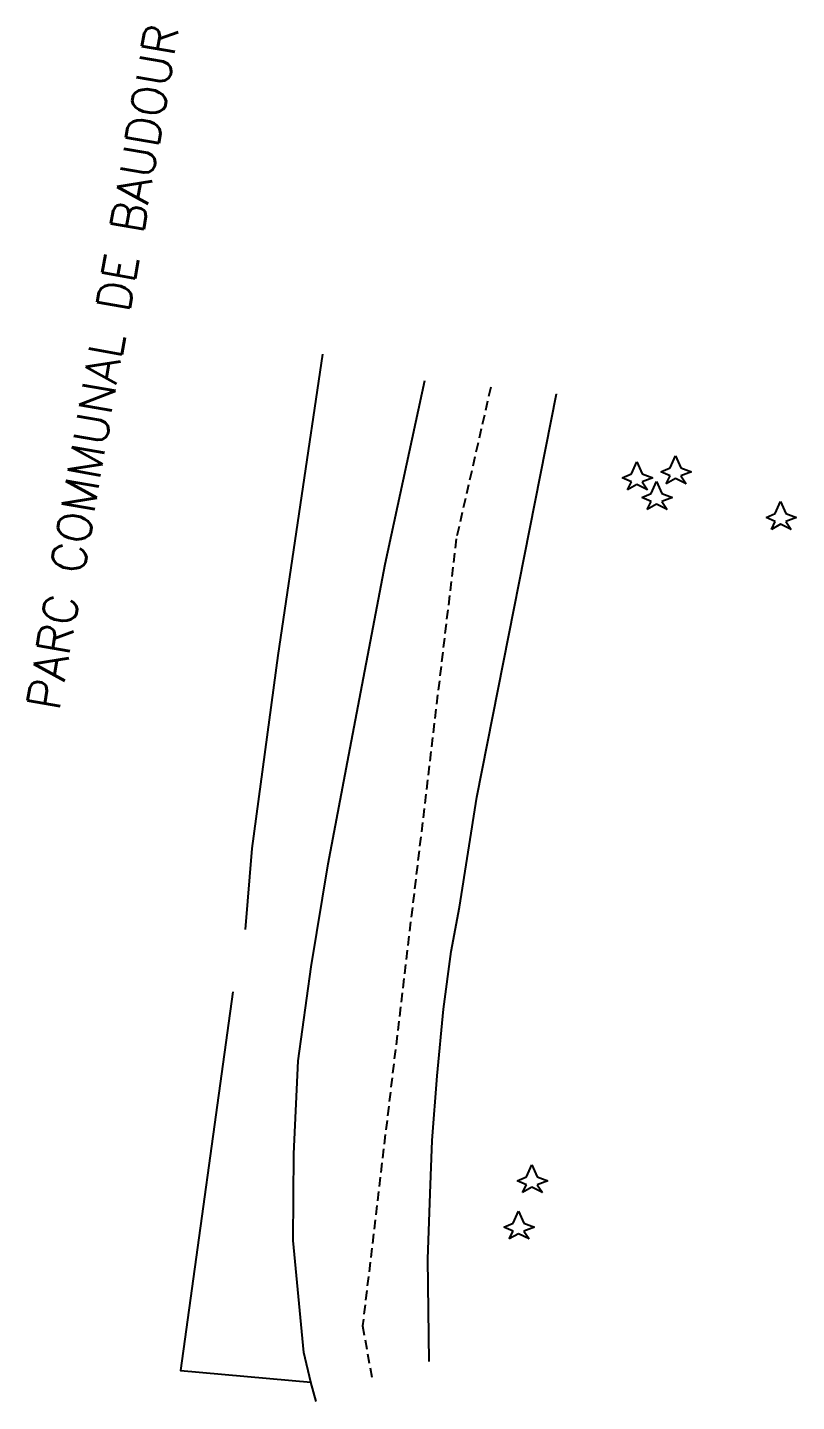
# Model space of a CAD drawing. Header units: millimetres. Extents: x 112069 to 113000, y 130019 to 131000.
# Drawn here: x 112083.4 to 112123.8, y 130225.8 to 130297.9 of the extents above; entities that cross this region are included whole.
import ezdxf

# ---------------------------------------------------------------- set-up
doc = ezdxf.new("R2010")
doc.units = ezdxf.units.MM
doc.linetypes.add('DASHED', pattern=[0.75, 0.5, -0.25])
doc.layers.get('0').update_dxf_attribs({"linetype": 'CONTINUOUS'})
for name, color, linetype in [('W0001', 6, 'DASHED'), ('W0008', 7, 'CONTINUOUS'), ('W0303', 7, 'CONTINUOUS'), ('W0330', 7, 'CONTINUOUS'), ('W0989', 7, 'CONTINUOUS')]:
    doc.layers.add(name, color=color, linetype=linetype)
doc.styles.get("Standard").update_dxf_attribs({"font": 'romans.shx', "width": 0.85})

# ---------------------------------------------------------------- blocks, each defined once
blk = doc.blocks.new('T303')
for p, q in [((-0.278, 0.209), (0, 0.835)), ((0, 0.835), (0.278, 0.209)), ((-0.765, 0), (-0.278, 0.209)), ((-0.278, -0.209), (-0.765, 0)), ((0.278, 0.209), (0.835, 0)), ((0.835, 0), (0.278, -0.209)), ((-0.487, -0.626), (-0.278, -0.209)), ((0, -0.348), (-0.487, -0.626)), ((0.557, -0.626), (0, -0.348)), ((0.278, -0.209), (0.557, -0.626))]:
    blk.add_line(p, q)

msp = doc.modelspace()

# ---------------------------------------------------------------- linework, layer by layer
at = {"layer": 'W0001'}
msp.add_lwpolyline([(112107.709, 130279.061), (112105.9, 130271.1), (112100.983, 130229.783), (112101.51, 130226.859)], dxfattribs=at)
at = {"layer": 'W0008'}
for points in [[(112100.2, 130259.4), (112102.167, 130269.767), (112104.258, 130279.408)], [(112106.067, 130251.767), (112106.983, 130257.533), (112111.159, 130278.714), (112111.159, 130278.714)], [(112097.9, 130228.383), (112097.333, 130234.267), (112097.367, 130238.817), (112097.6, 130243.7), (112098.283, 130248.633), (112099.183, 130254.033), (112100.2, 130259.4)], [(112104.477, 130227.912), (112104.477, 130227.912), (112104.477, 130227.912), (112104.417, 130233.283), (112104.533, 130236.733), (112104.633, 130239.517), (112104.9, 130242.9), (112105.233, 130246.4), (112105.633, 130249.433), (112106.067, 130251.767)], [(112098.267, 130226.817), (112097.9, 130228.383)], [(112098.542, 130225.807), (112098.267, 130226.817)]]:
    msp.add_lwpolyline(points, dxfattribs=at)
at = {"layer": 'W0330'}
for points in [[(112098.873, 130280.801), (112096.533, 130264.967), (112095.167, 130254.833), (112094.817, 130250.583)], [(112094.167, 130247.317), (112091.417, 130227.433), (112098.267, 130226.817)]]:
    msp.add_lwpolyline(points, dxfattribs=at)

# ---------------------------------------------------------------- block references
at = {"layer": 'W0303'}
for p in [(112117.417, 130274.617), (112115.383, 130274.3), (112116.417, 130273.267), (112122.933, 130272.217), (112109.867, 130237.4), (112109.167, 130234.967)]:
    msp.add_blockref('T303', p, dxfattribs=at)

# ---------------------------------------------------------------- texts
at = {"layer": 'W0989'}
msp.add_text('PARC COMMUNAL DE BAUDOUR', height=1.75, rotation=80.0865, dxfattribs=at).set_placement((112085.061, 130262.019))

doc.saveas('drawing.dxf')
